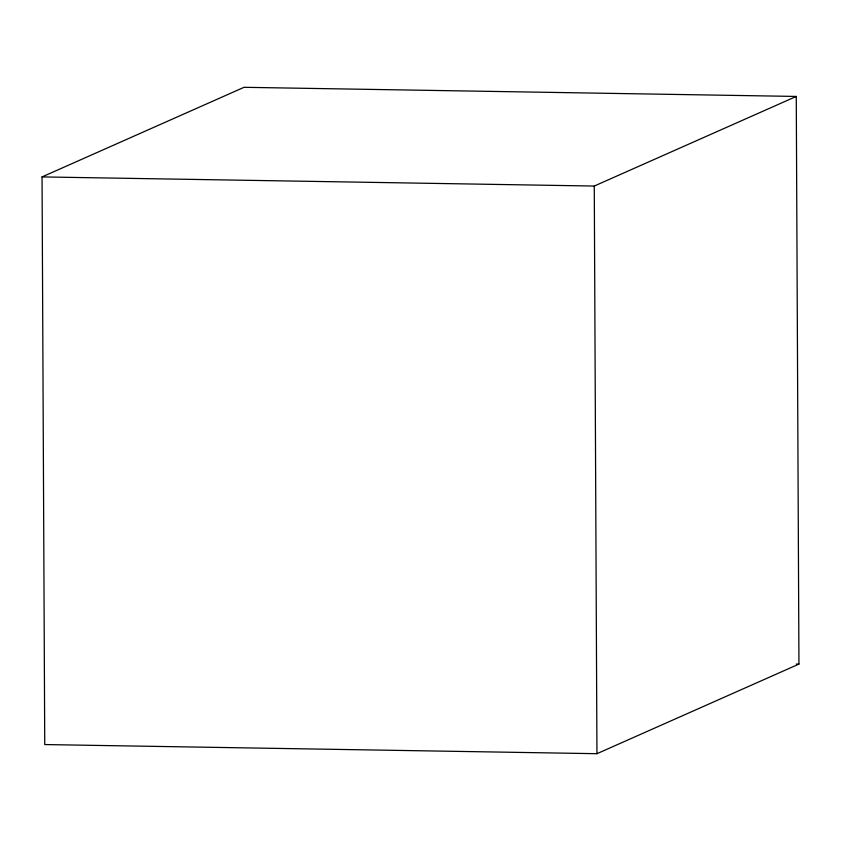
<?xml version="1.0" encoding="UTF-8"?>
<svg xmlns="http://www.w3.org/2000/svg" width="841" height="841" viewBox="0 0 841 841"><rect width="100%" height="100%" fill="white"/><g stroke="black" fill="none" stroke-linecap="round" stroke-linejoin="round"><path stroke-width="1.26" d="M42.05 176.915L244.048 87.306L796.259 96.442L798.95 664.085L596.952 753.694L44.741 744.558L42.05 176.915L594.272 186.05L796.259 96.442M796.322 664.043L798.95 664.085M594.272 186.05L596.952 753.694"/></g></svg>
